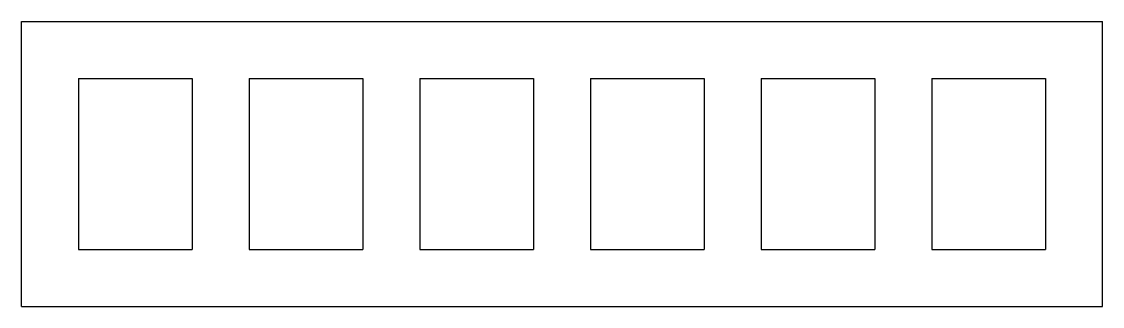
# Model space of a CAD drawing. Header units: millimetres. Extents: x 0 to 95, y 0 to 25.
import ezdxf

# ---------------------------------------------------------------- set-up
doc = ezdxf.new("R2010")
doc.units = ezdxf.units.MM

msp = doc.modelspace()

# ---------------------------------------------------------------- linework, layer by layer
at = {"color": 7, "linetype": 'Continuous'}
for p, q in [((0, 0), (0, 25)), ((0, 25), (95, 25)), ((95, 0), (95, 25)), ((5, 20), (15, 20)), ((5, 20), (5, 5)), ((15, 20), (15, 5)), ((20, 20), (20, 5)), ((20, 20), (30, 20)), ((30, 20), (30, 5)), ((35, 20), (35, 5)), ((35, 20), (45, 20)), ((45, 20), (45, 5)), ((50, 20), (50, 5)), ((50, 20), (60, 20)), ((60, 20), (60, 5)), ((65, 20), (65, 5)), ((65, 20), (75, 20)), ((75, 20), (75, 5)), ((80, 20), (80, 5)), ((80, 20), (90, 20)), ((90, 20), (90, 5)), ((5, 5), (15, 5)), ((20, 5), (30, 5)), ((35, 5), (45, 5)), ((50, 5), (60, 5)), ((65, 5), (75, 5)), ((80, 5), (90, 5)), ((0, 0), (95, 0))]:
    msp.add_line(p, q, dxfattribs=at)

doc.saveas('drawing.dxf')
